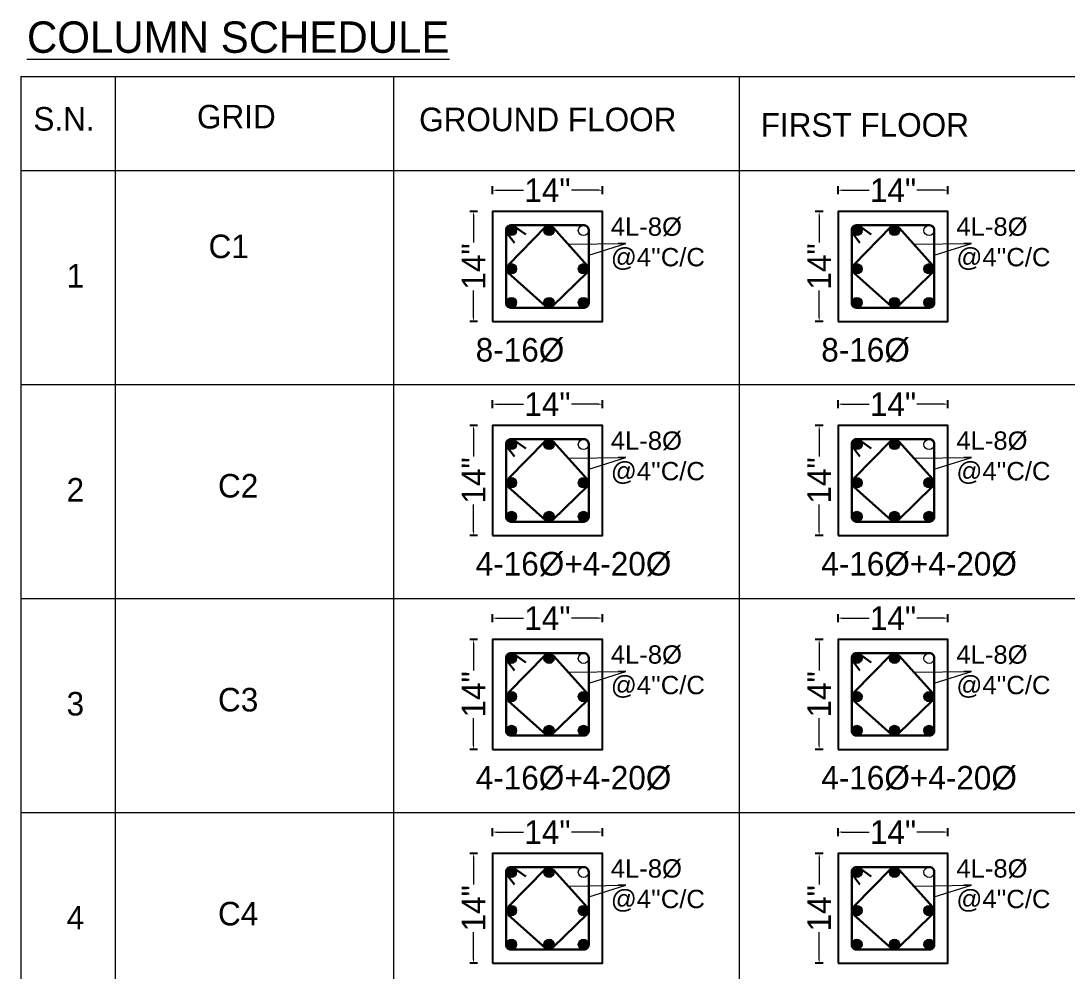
# Model space of a CAD drawing. Header units: inches. Extents: x -2812 to 9774, y -15726 to -746.
# Drawn here: x -1559.6 to -1293.2, y -8390.4 to -8148.4 of the extents above; entities that cross this region are included whole.
import ezdxf

# ---------------------------------------------------------------- set-up
doc = ezdxf.new("R2010")
doc.units = ezdxf.units.IN
doc.header["$LTSCALE"] = 17
doc.header["$MEASUREMENT"] = 0
doc.linetypes.add('ACAD_ISO03W100', pattern=[30, 12, -18])
doc.layers.add('Beam', color=1, linetype='Continuous')
for name, color, linetype, lineweight in [('Dimension line', 150, 'Continuous', 18), ('Hatch Pcc', 132, 'Continuous', 15), ('hidden line', 251, 'ACAD_ISO03W100', 20), ('Line 3', 250, 'Continuous', 18), ('Profile ele', 4, 'Continuous', 25), ('reinforcement', 2, 'Continuous', 30), ('Reinforcement 2', 244, 'Continuous', 30), ('STIRRUPS', 4, 'Continuous', 30), ('Text 1', 251, 'Continuous', 20)]:
    doc.layers.add(name, color=color, linetype=linetype, lineweight=lineweight)
doc.dimstyles.new('Dim 2', dxfattribs={"dimtxt": 4, "dimasz": 3, "dimexe": 2, "dimexo": 2, "dimgap": 0.09, "dimtad": 0, "dimdec": 0, "dimzin": 0, "dimdsep": 46, "dimlunit": 3, "dimtxsty": 'Standard', "dimcen": 0.09, "dimclrd": 256, "dimclre": 256, "dimclrt": 3, "dimadec": 0, "dimazin": 0, "dimtfac": 1, "dimtdec": 0, "dimtofl": 0, "dimtmove": 0, "dimatfit": 3, "dimfxl": 2, "dimfxlon": 1, "dimtolj": 1, "dimtzin": 0, "dimlwd": 5, "dimarcsym": 0})

# ---------------------------------------------------------------- blocks, each defined once
blk = doc.blocks.new('*D2466')
at = {"layer": 'Defpoints', "color": 0, "ltscale": 0.09, "transparency": 16777216}
for p in [(62596.56, -57914.18), (62568.56, -57919.6), (62596.56, -57919.6)]:
    blk.add_point(p, dxfattribs=at)
at = {"layer": 'Dimension line', "lineweight": -2, "ltscale": 0.09, "transparency": 16777216}
for p, q in [((62568.56, -57915.18), (62568.56, -57913.18)), ((62596.56, -57915.18), (62596.56, -57913.18))]:
    blk.add_line(p, q, dxfattribs=at)
at = {"layer": 'Dimension line', "lineweight": 5, "ltscale": 0.09, "transparency": 16777216}
for p, q in [((62569.56, -57914.18), (62576.47, -57914.18)), ((62595.56, -57914.18), (62588.65, -57914.18))]:
    blk.add_line(p, q, dxfattribs=at)
at = {"layer": 'Dimension line', "ltscale": 0.09, "transparency": 16777216}
for points in [[(62569.56, -57914.01), (62569.56, -57914.34), (62568.56, -57914.18)], [(62595.56, -57914.01), (62595.56, -57914.34), (62596.56, -57914.18)]]:
    blk.add_solid(points, dxfattribs=at)
at = {"layer": 'Dimension line', "color": 3, "ltscale": 0.09, "transparency": 16777216, "insert": (62582.56, -57914.18), "char_height": 6, "attachment_point": 5}
blk.add_mtext('\\A1;14"', dxfattribs=at)
blk = doc.blocks.new('*D2467')
at = {"layer": 'Defpoints', "color": 0, "ltscale": 0.09, "transparency": 16777216}
for p in [(62568.56, -57919.6), (62563.76, -57947.6), (62568.56, -57947.6)]:
    blk.add_point(p, dxfattribs=at)
at = {"layer": 'Dimension line', "lineweight": -2, "ltscale": 0.09, "transparency": 16777216}
for p, q in [((62564.76, -57919.6), (62562.76, -57919.6)), ((62564.76, -57947.6), (62562.76, -57947.6))]:
    blk.add_line(p, q, dxfattribs=at)
at = {"layer": 'Dimension line', "lineweight": 5, "ltscale": 0.09, "transparency": 16777216}
for p, q in [((62563.76, -57920.6), (62563.76, -57927.51)), ((62563.76, -57946.6), (62563.76, -57939.69))]:
    blk.add_line(p, q, dxfattribs=at)
at = {"layer": 'Dimension line', "ltscale": 0.09, "transparency": 16777216}
for points in [[(62563.59, -57920.6), (62563.92, -57920.6), (62563.76, -57919.6)], [(62563.59, -57946.6), (62563.92, -57946.6), (62563.76, -57947.6)]]:
    blk.add_solid(points, dxfattribs=at)
at = {"layer": 'Dimension line', "color": 3, "ltscale": 0.09, "transparency": 16777216, "insert": (62563.76, -57933.6), "char_height": 6, "attachment_point": 5, "rotation": 90}
blk.add_mtext('\\A1;14"', dxfattribs=at)
blk = doc.blocks.new('*D2468')
at = {"layer": 'Defpoints', "color": 0, "ltscale": 0.09, "transparency": 16777216}
for p in [(62596.56, -57968.68), (62568.56, -57974.11), (62596.56, -57974.11)]:
    blk.add_point(p, dxfattribs=at)
at = {"layer": 'Dimension line', "lineweight": -2, "ltscale": 0.09, "transparency": 16777216}
for p, q in [((62568.56, -57969.68), (62568.56, -57967.68)), ((62596.56, -57969.68), (62596.56, -57967.68))]:
    blk.add_line(p, q, dxfattribs=at)
at = {"layer": 'Dimension line', "lineweight": 5, "ltscale": 0.09, "transparency": 16777216}
for p, q in [((62569.56, -57968.68), (62576.47, -57968.68)), ((62595.56, -57968.68), (62588.65, -57968.68))]:
    blk.add_line(p, q, dxfattribs=at)
at = {"layer": 'Dimension line', "ltscale": 0.09, "transparency": 16777216}
for points in [[(62569.56, -57968.51), (62569.56, -57968.85), (62568.56, -57968.68)], [(62595.56, -57968.51), (62595.56, -57968.85), (62596.56, -57968.68)]]:
    blk.add_solid(points, dxfattribs=at)
at = {"layer": 'Dimension line', "color": 3, "ltscale": 0.09, "transparency": 16777216, "insert": (62582.56, -57968.68), "char_height": 6, "attachment_point": 5}
blk.add_mtext('\\A1;14"', dxfattribs=at)
blk = doc.blocks.new('*D2469')
at = {"layer": 'Defpoints', "color": 0, "ltscale": 0.09, "transparency": 16777216}
for p in [(62568.56, -57974.11), (62563.76, -58002.11), (62568.56, -58002.11)]:
    blk.add_point(p, dxfattribs=at)
at = {"layer": 'Dimension line', "lineweight": -2, "ltscale": 0.09, "transparency": 16777216}
for p, q in [((62564.76, -57974.11), (62562.76, -57974.11)), ((62564.76, -58002.11), (62562.76, -58002.11))]:
    blk.add_line(p, q, dxfattribs=at)
at = {"layer": 'Dimension line', "lineweight": 5, "ltscale": 0.09, "transparency": 16777216}
for p, q in [((62563.76, -57975.11), (62563.76, -57982.02)), ((62563.76, -58001.11), (62563.76, -57994.2))]:
    blk.add_line(p, q, dxfattribs=at)
at = {"layer": 'Dimension line', "ltscale": 0.09, "transparency": 16777216}
for points in [[(62563.59, -57975.11), (62563.92, -57975.11), (62563.76, -57974.11)], [(62563.59, -58001.11), (62563.92, -58001.11), (62563.76, -58002.11)]]:
    blk.add_solid(points, dxfattribs=at)
at = {"layer": 'Dimension line', "color": 3, "ltscale": 0.09, "transparency": 16777216, "insert": (62563.76, -57988.11), "char_height": 6, "attachment_point": 5, "rotation": 90}
blk.add_mtext('\\A1;14"', dxfattribs=at)
blk = doc.blocks.new('*D2470')
at = {"layer": 'Defpoints', "color": 0, "ltscale": 0.09, "transparency": 16777216}
for p in [(62684.56, -57914.18), (62656.56, -57919.6), (62684.56, -57919.6)]:
    blk.add_point(p, dxfattribs=at)
at = {"layer": 'Dimension line', "lineweight": -2, "ltscale": 0.09, "transparency": 16777216}
for p, q in [((62656.56, -57915.18), (62656.56, -57913.18)), ((62684.56, -57915.18), (62684.56, -57913.18))]:
    blk.add_line(p, q, dxfattribs=at)
at = {"layer": 'Dimension line', "lineweight": 5, "ltscale": 0.09, "transparency": 16777216}
for p, q in [((62657.56, -57914.18), (62664.47, -57914.18)), ((62683.56, -57914.18), (62676.65, -57914.18))]:
    blk.add_line(p, q, dxfattribs=at)
at = {"layer": 'Dimension line', "ltscale": 0.09, "transparency": 16777216}
for points in [[(62657.56, -57914.01), (62657.56, -57914.34), (62656.56, -57914.18)], [(62683.56, -57914.01), (62683.56, -57914.34), (62684.56, -57914.18)]]:
    blk.add_solid(points, dxfattribs=at)
at = {"layer": 'Dimension line', "color": 3, "ltscale": 0.09, "transparency": 16777216, "insert": (62670.56, -57914.18), "char_height": 6, "attachment_point": 5}
blk.add_mtext('\\A1;14"', dxfattribs=at)
blk = doc.blocks.new('*D2471')
at = {"layer": 'Defpoints', "color": 0, "ltscale": 0.09, "transparency": 16777216}
for p in [(62656.56, -57919.6), (62651.76, -57947.6), (62656.56, -57947.6)]:
    blk.add_point(p, dxfattribs=at)
at = {"layer": 'Dimension line', "lineweight": -2, "ltscale": 0.09, "transparency": 16777216}
for p, q in [((62652.76, -57919.6), (62650.76, -57919.6)), ((62652.76, -57947.6), (62650.76, -57947.6))]:
    blk.add_line(p, q, dxfattribs=at)
at = {"layer": 'Dimension line', "lineweight": 5, "ltscale": 0.09, "transparency": 16777216}
for p, q in [((62651.76, -57920.6), (62651.76, -57927.51)), ((62651.76, -57946.6), (62651.76, -57939.69))]:
    blk.add_line(p, q, dxfattribs=at)
at = {"layer": 'Dimension line', "ltscale": 0.09, "transparency": 16777216}
for points in [[(62651.59, -57920.6), (62651.92, -57920.6), (62651.76, -57919.6)], [(62651.59, -57946.6), (62651.92, -57946.6), (62651.76, -57947.6)]]:
    blk.add_solid(points, dxfattribs=at)
at = {"layer": 'Dimension line', "color": 3, "ltscale": 0.09, "transparency": 16777216, "insert": (62651.76, -57933.6), "char_height": 6, "attachment_point": 5, "rotation": 90}
blk.add_mtext('\\A1;14"', dxfattribs=at)
blk = doc.blocks.new('*D2472')
at = {"layer": 'Defpoints', "color": 0, "ltscale": 0.09, "transparency": 16777216}
for p in [(62684.56, -57968.68), (62656.56, -57974.11), (62684.56, -57974.11)]:
    blk.add_point(p, dxfattribs=at)
at = {"layer": 'Dimension line', "lineweight": -2, "ltscale": 0.09, "transparency": 16777216}
for p, q in [((62656.56, -57969.68), (62656.56, -57967.68)), ((62684.56, -57969.68), (62684.56, -57967.68))]:
    blk.add_line(p, q, dxfattribs=at)
at = {"layer": 'Dimension line', "lineweight": 5, "ltscale": 0.09, "transparency": 16777216}
for p, q in [((62657.56, -57968.68), (62664.47, -57968.68)), ((62683.56, -57968.68), (62676.65, -57968.68))]:
    blk.add_line(p, q, dxfattribs=at)
at = {"layer": 'Dimension line', "ltscale": 0.09, "transparency": 16777216}
for points in [[(62657.56, -57968.51), (62657.56, -57968.85), (62656.56, -57968.68)], [(62683.56, -57968.51), (62683.56, -57968.85), (62684.56, -57968.68)]]:
    blk.add_solid(points, dxfattribs=at)
at = {"layer": 'Dimension line', "color": 3, "ltscale": 0.09, "transparency": 16777216, "insert": (62670.56, -57968.68), "char_height": 6, "attachment_point": 5}
blk.add_mtext('\\A1;14"', dxfattribs=at)
blk = doc.blocks.new('*D2473')
at = {"layer": 'Defpoints', "color": 0, "ltscale": 0.09, "transparency": 16777216}
for p in [(62656.56, -57974.11), (62651.76, -58002.11), (62656.56, -58002.11)]:
    blk.add_point(p, dxfattribs=at)
at = {"layer": 'Dimension line', "lineweight": -2, "ltscale": 0.09, "transparency": 16777216}
for p, q in [((62652.76, -57974.11), (62650.76, -57974.11)), ((62652.76, -58002.11), (62650.76, -58002.11))]:
    blk.add_line(p, q, dxfattribs=at)
at = {"layer": 'Dimension line', "lineweight": 5, "ltscale": 0.09, "transparency": 16777216}
for p, q in [((62651.76, -57975.11), (62651.76, -57982.02)), ((62651.76, -58001.11), (62651.76, -57994.2))]:
    blk.add_line(p, q, dxfattribs=at)
at = {"layer": 'Dimension line', "ltscale": 0.09, "transparency": 16777216}
for points in [[(62651.59, -57975.11), (62651.92, -57975.11), (62651.76, -57974.11)], [(62651.59, -58001.11), (62651.92, -58001.11), (62651.76, -58002.11)]]:
    blk.add_solid(points, dxfattribs=at)
at = {"layer": 'Dimension line', "color": 3, "ltscale": 0.09, "transparency": 16777216, "insert": (62651.76, -57988.11), "char_height": 6, "attachment_point": 5, "rotation": 90}
blk.add_mtext('\\A1;14"', dxfattribs=at)
blk = doc.blocks.new('*D2476')
at = {"layer": 'Defpoints', "color": 0, "ltscale": 0.09, "transparency": 16777216}
for p in [(62596.56, -58023.18), (62568.56, -58028.61), (62596.56, -58028.61)]:
    blk.add_point(p, dxfattribs=at)
at = {"layer": 'Dimension line', "lineweight": -2, "ltscale": 0.09, "transparency": 16777216}
for p, q in [((62568.56, -58024.18), (62568.56, -58022.18)), ((62596.56, -58024.18), (62596.56, -58022.18))]:
    blk.add_line(p, q, dxfattribs=at)
at = {"layer": 'Dimension line', "lineweight": 5, "ltscale": 0.09, "transparency": 16777216}
for p, q in [((62569.56, -58023.18), (62576.47, -58023.18)), ((62595.56, -58023.18), (62588.65, -58023.18))]:
    blk.add_line(p, q, dxfattribs=at)
at = {"layer": 'Dimension line', "ltscale": 0.09, "transparency": 16777216}
for points in [[(62569.56, -58023.02), (62569.56, -58023.35), (62568.56, -58023.18)], [(62595.56, -58023.02), (62595.56, -58023.35), (62596.56, -58023.18)]]:
    blk.add_solid(points, dxfattribs=at)
at = {"layer": 'Dimension line', "color": 3, "ltscale": 0.09, "transparency": 16777216, "insert": (62582.56, -58023.18), "char_height": 6, "attachment_point": 5}
blk.add_mtext('\\A1;14"', dxfattribs=at)
blk = doc.blocks.new('*D2477')
at = {"layer": 'Defpoints', "color": 0, "ltscale": 0.09, "transparency": 16777216}
for p in [(62568.56, -58028.61), (62563.76, -58056.61), (62568.56, -58056.61)]:
    blk.add_point(p, dxfattribs=at)
at = {"layer": 'Dimension line', "lineweight": -2, "ltscale": 0.09, "transparency": 16777216}
for p, q in [((62564.76, -58028.61), (62562.76, -58028.61)), ((62564.76, -58056.61), (62562.76, -58056.61))]:
    blk.add_line(p, q, dxfattribs=at)
at = {"layer": 'Dimension line', "lineweight": 5, "ltscale": 0.09, "transparency": 16777216}
for p, q in [((62563.76, -58029.61), (62563.76, -58036.52)), ((62563.76, -58055.61), (62563.76, -58048.7))]:
    blk.add_line(p, q, dxfattribs=at)
at = {"layer": 'Dimension line', "ltscale": 0.09, "transparency": 16777216}
for points in [[(62563.59, -58029.61), (62563.92, -58029.61), (62563.76, -58028.61)], [(62563.59, -58055.61), (62563.92, -58055.61), (62563.76, -58056.61)]]:
    blk.add_solid(points, dxfattribs=at)
at = {"layer": 'Dimension line', "color": 3, "ltscale": 0.09, "transparency": 16777216, "insert": (62563.76, -58042.61), "char_height": 6, "attachment_point": 5, "rotation": 90}
blk.add_mtext('\\A1;14"', dxfattribs=at)
blk = doc.blocks.new('*D2478')
at = {"layer": 'Defpoints', "color": 0, "ltscale": 0.09, "transparency": 16777216}
for p in [(62596.56, -58077.69), (62568.56, -58083.11), (62596.56, -58083.11)]:
    blk.add_point(p, dxfattribs=at)
at = {"layer": 'Dimension line', "lineweight": -2, "ltscale": 0.09, "transparency": 16777216}
for p, q in [((62568.56, -58078.69), (62568.56, -58076.69)), ((62596.56, -58078.69), (62596.56, -58076.69))]:
    blk.add_line(p, q, dxfattribs=at)
at = {"layer": 'Dimension line', "lineweight": 5, "ltscale": 0.09, "transparency": 16777216}
for p, q in [((62569.56, -58077.69), (62576.47, -58077.69)), ((62595.56, -58077.69), (62588.65, -58077.69))]:
    blk.add_line(p, q, dxfattribs=at)
at = {"layer": 'Dimension line', "ltscale": 0.09, "transparency": 16777216}
for points in [[(62569.56, -58077.52), (62569.56, -58077.85), (62568.56, -58077.69)], [(62595.56, -58077.52), (62595.56, -58077.85), (62596.56, -58077.69)]]:
    blk.add_solid(points, dxfattribs=at)
at = {"layer": 'Dimension line', "color": 3, "ltscale": 0.09, "transparency": 16777216, "insert": (62582.56, -58077.69), "char_height": 6, "attachment_point": 5}
blk.add_mtext('\\A1;14"', dxfattribs=at)
blk = doc.blocks.new('*D2479')
at = {"layer": 'Defpoints', "color": 0, "ltscale": 0.09, "transparency": 16777216}
for p in [(62568.56, -58083.11), (62563.76, -58111.11), (62568.56, -58111.11)]:
    blk.add_point(p, dxfattribs=at)
at = {"layer": 'Dimension line', "lineweight": -2, "ltscale": 0.09, "transparency": 16777216}
for p, q in [((62564.76, -58083.11), (62562.76, -58083.11)), ((62564.76, -58111.11), (62562.76, -58111.11))]:
    blk.add_line(p, q, dxfattribs=at)
at = {"layer": 'Dimension line', "lineweight": 5, "ltscale": 0.09, "transparency": 16777216}
for p, q in [((62563.76, -58084.11), (62563.76, -58091.02)), ((62563.76, -58110.11), (62563.76, -58103.2))]:
    blk.add_line(p, q, dxfattribs=at)
at = {"layer": 'Dimension line', "ltscale": 0.09, "transparency": 16777216}
for points in [[(62563.59, -58084.11), (62563.92, -58084.11), (62563.76, -58083.11)], [(62563.59, -58110.11), (62563.92, -58110.11), (62563.76, -58111.11)]]:
    blk.add_solid(points, dxfattribs=at)
at = {"layer": 'Dimension line', "color": 3, "ltscale": 0.09, "transparency": 16777216, "insert": (62563.76, -58097.11), "char_height": 6, "attachment_point": 5, "rotation": 90}
blk.add_mtext('\\A1;14"', dxfattribs=at)
blk = doc.blocks.new('*D2480')
at = {"layer": 'Defpoints', "color": 0, "ltscale": 0.09, "transparency": 16777216}
for p in [(62684.56, -58023.18), (62656.56, -58028.61), (62684.56, -58028.61)]:
    blk.add_point(p, dxfattribs=at)
at = {"layer": 'Dimension line', "lineweight": -2, "ltscale": 0.09, "transparency": 16777216}
for p, q in [((62656.56, -58024.18), (62656.56, -58022.18)), ((62684.56, -58024.18), (62684.56, -58022.18))]:
    blk.add_line(p, q, dxfattribs=at)
at = {"layer": 'Dimension line', "lineweight": 5, "ltscale": 0.09, "transparency": 16777216}
for p, q in [((62657.56, -58023.18), (62664.47, -58023.18)), ((62683.56, -58023.18), (62676.65, -58023.18))]:
    blk.add_line(p, q, dxfattribs=at)
at = {"layer": 'Dimension line', "ltscale": 0.09, "transparency": 16777216}
for points in [[(62657.56, -58023.02), (62657.56, -58023.35), (62656.56, -58023.18)], [(62683.56, -58023.02), (62683.56, -58023.35), (62684.56, -58023.18)]]:
    blk.add_solid(points, dxfattribs=at)
at = {"layer": 'Dimension line', "color": 3, "ltscale": 0.09, "transparency": 16777216, "insert": (62670.56, -58023.18), "char_height": 6, "attachment_point": 5}
blk.add_mtext('\\A1;14"', dxfattribs=at)
blk = doc.blocks.new('*D2481')
at = {"layer": 'Defpoints', "color": 0, "ltscale": 0.09, "transparency": 16777216}
for p in [(62656.56, -58028.61), (62651.76, -58056.61), (62656.56, -58056.61)]:
    blk.add_point(p, dxfattribs=at)
at = {"layer": 'Dimension line', "lineweight": -2, "ltscale": 0.09, "transparency": 16777216}
for p, q in [((62652.76, -58028.61), (62650.76, -58028.61)), ((62652.76, -58056.61), (62650.76, -58056.61))]:
    blk.add_line(p, q, dxfattribs=at)
at = {"layer": 'Dimension line', "lineweight": 5, "ltscale": 0.09, "transparency": 16777216}
for p, q in [((62651.76, -58029.61), (62651.76, -58036.52)), ((62651.76, -58055.61), (62651.76, -58048.7))]:
    blk.add_line(p, q, dxfattribs=at)
at = {"layer": 'Dimension line', "ltscale": 0.09, "transparency": 16777216}
for points in [[(62651.59, -58029.61), (62651.92, -58029.61), (62651.76, -58028.61)], [(62651.59, -58055.61), (62651.92, -58055.61), (62651.76, -58056.61)]]:
    blk.add_solid(points, dxfattribs=at)
at = {"layer": 'Dimension line', "color": 3, "ltscale": 0.09, "transparency": 16777216, "insert": (62651.76, -58042.61), "char_height": 6, "attachment_point": 5, "rotation": 90}
blk.add_mtext('\\A1;14"', dxfattribs=at)
blk = doc.blocks.new('*D2482')
at = {"layer": 'Defpoints', "color": 0, "ltscale": 0.09, "transparency": 16777216}
for p in [(62684.56, -58077.69), (62656.56, -58083.11), (62684.56, -58083.11)]:
    blk.add_point(p, dxfattribs=at)
at = {"layer": 'Dimension line', "lineweight": -2, "ltscale": 0.09, "transparency": 16777216}
for p, q in [((62656.56, -58078.69), (62656.56, -58076.69)), ((62684.56, -58078.69), (62684.56, -58076.69))]:
    blk.add_line(p, q, dxfattribs=at)
at = {"layer": 'Dimension line', "lineweight": 5, "ltscale": 0.09, "transparency": 16777216}
for p, q in [((62657.56, -58077.69), (62664.47, -58077.69)), ((62683.56, -58077.69), (62676.65, -58077.69))]:
    blk.add_line(p, q, dxfattribs=at)
at = {"layer": 'Dimension line', "ltscale": 0.09, "transparency": 16777216}
for points in [[(62657.56, -58077.52), (62657.56, -58077.85), (62656.56, -58077.69)], [(62683.56, -58077.52), (62683.56, -58077.85), (62684.56, -58077.69)]]:
    blk.add_solid(points, dxfattribs=at)
at = {"layer": 'Dimension line', "color": 3, "ltscale": 0.09, "transparency": 16777216, "insert": (62670.56, -58077.69), "char_height": 6, "attachment_point": 5}
blk.add_mtext('\\A1;14"', dxfattribs=at)
blk = doc.blocks.new('*D2483')
at = {"layer": 'Defpoints', "color": 0, "ltscale": 0.09, "transparency": 16777216}
for p in [(62656.56, -58083.11), (62651.76, -58111.11), (62656.56, -58111.11)]:
    blk.add_point(p, dxfattribs=at)
at = {"layer": 'Dimension line', "lineweight": -2, "ltscale": 0.09, "transparency": 16777216}
for p, q in [((62652.76, -58083.11), (62650.76, -58083.11)), ((62652.76, -58111.11), (62650.76, -58111.11))]:
    blk.add_line(p, q, dxfattribs=at)
at = {"layer": 'Dimension line', "lineweight": 5, "ltscale": 0.09, "transparency": 16777216}
for p, q in [((62651.76, -58084.11), (62651.76, -58091.02)), ((62651.76, -58110.11), (62651.76, -58103.2))]:
    blk.add_line(p, q, dxfattribs=at)
at = {"layer": 'Dimension line', "ltscale": 0.09, "transparency": 16777216}
for points in [[(62651.59, -58084.11), (62651.92, -58084.11), (62651.76, -58083.11)], [(62651.59, -58110.11), (62651.92, -58110.11), (62651.76, -58111.11)]]:
    blk.add_solid(points, dxfattribs=at)
at = {"layer": 'Dimension line', "color": 3, "ltscale": 0.09, "transparency": 16777216, "insert": (62651.76, -58097.11), "char_height": 6, "attachment_point": 5, "rotation": 90}
blk.add_mtext('\\A1;14"', dxfattribs=at)
blk = doc.blocks.new('12')
at = {"layer": 'reinforcement'}
h = blk.add_hatch(color=6, dxfattribs=at)
h.dxf.hatch_style = 1
edge = h.paths.add_edge_path()
edge.add_arc((62573.38, -57924.43), 1.31, -180, 180)
h = blk.add_hatch(color=6, dxfattribs=at)
h.dxf.hatch_style = 1
edge = h.paths.add_edge_path()
edge.add_arc((62582.96, -57924.43), 1.31, -180, 180)
h = blk.add_hatch(color=6, dxfattribs=at)
h.dxf.hatch_style = 1
edge = h.paths.add_edge_path()
edge.add_arc((62591.73, -57924.43), 1.31, 360, 720, ccw=False)
h = blk.add_hatch(color=6, dxfattribs=at)
h.dxf.hatch_style = 1
edge = h.paths.add_edge_path()
edge.add_arc((62661.38, -57924.43), 1.31, -180, 180)
h = blk.add_hatch(color=6, dxfattribs=at)
h.dxf.hatch_style = 1
edge = h.paths.add_edge_path()
edge.add_arc((62670.96, -57924.43), 1.31, -180, 180)
h = blk.add_hatch(color=6, dxfattribs=at)
h.dxf.hatch_style = 1
edge = h.paths.add_edge_path()
edge.add_arc((62679.73, -57924.43), 1.31, 360, 720, ccw=False)
h = blk.add_hatch(color=6, dxfattribs=at)
h.dxf.hatch_style = 1
edge = h.paths.add_edge_path()
edge.add_arc((62573.38, -57934.19), 1.31, 180, 540, ccw=False)
h = blk.add_hatch(color=6, dxfattribs=at)
h.dxf.hatch_style = 1
edge = h.paths.add_edge_path()
edge.add_arc((62591.73, -57934.19), 1.31, 0, 360)
h = blk.add_hatch(color=6, dxfattribs=at)
h.dxf.hatch_style = 1
edge = h.paths.add_edge_path()
edge.add_arc((62661.38, -57934.19), 1.31, 180, 540, ccw=False)
h = blk.add_hatch(color=6, dxfattribs=at)
h.dxf.hatch_style = 1
edge = h.paths.add_edge_path()
edge.add_arc((62679.73, -57934.19), 1.31, 0, 360)
h = blk.add_hatch(color=6, dxfattribs=at)
h.dxf.hatch_style = 1
edge = h.paths.add_edge_path()
edge.add_arc((62573.38, -57942.78), 1.31, 180, 540, ccw=False)
h = blk.add_hatch(color=6, dxfattribs=at)
h.dxf.hatch_style = 1
edge = h.paths.add_edge_path()
edge.add_arc((62582.96, -57942.78), 1.31, 180, 540, ccw=False)
h = blk.add_hatch(color=6, dxfattribs=at)
h.dxf.hatch_style = 1
edge = h.paths.add_edge_path()
edge.add_arc((62591.73, -57942.78), 1.31, -360, 0)
h = blk.add_hatch(color=6, dxfattribs=at)
h.dxf.hatch_style = 1
edge = h.paths.add_edge_path()
edge.add_arc((62661.38, -57942.78), 1.31, 180, 540, ccw=False)
h = blk.add_hatch(color=6, dxfattribs=at)
h.dxf.hatch_style = 1
edge = h.paths.add_edge_path()
edge.add_arc((62670.96, -57942.78), 1.31, 180, 540, ccw=False)
h = blk.add_hatch(color=6, dxfattribs=at)
h.dxf.hatch_style = 1
edge = h.paths.add_edge_path()
edge.add_arc((62679.73, -57942.78), 1.31, -360, 0)
h = blk.add_hatch(color=6, dxfattribs=at)
h.dxf.hatch_style = 1
edge = h.paths.add_edge_path()
edge.add_arc((62573.38, -57978.93), 1.31, -180, 180)
h = blk.add_hatch(color=6, dxfattribs=at)
h.dxf.hatch_style = 1
edge = h.paths.add_edge_path()
edge.add_arc((62582.96, -57978.93), 1.31, -180, 180)
h = blk.add_hatch(color=6, dxfattribs=at)
h.dxf.hatch_style = 1
edge = h.paths.add_edge_path()
edge.add_arc((62591.73, -57978.93), 1.31, 360, 720, ccw=False)
h = blk.add_hatch(color=6, dxfattribs=at)
h.dxf.hatch_style = 1
edge = h.paths.add_edge_path()
edge.add_arc((62661.38, -57978.93), 1.31, -180, 180)
h = blk.add_hatch(color=6, dxfattribs=at)
h.dxf.hatch_style = 1
edge = h.paths.add_edge_path()
edge.add_arc((62670.96, -57978.93), 1.31, -180, 180)
h = blk.add_hatch(color=6, dxfattribs=at)
h.dxf.hatch_style = 1
edge = h.paths.add_edge_path()
edge.add_arc((62679.73, -57978.93), 1.31, 360, 720, ccw=False)
h = blk.add_hatch(color=6, dxfattribs=at)
h.dxf.hatch_style = 1
edge = h.paths.add_edge_path()
edge.add_arc((62573.38, -57988.69), 1.31, 180, 540, ccw=False)
h = blk.add_hatch(color=6, dxfattribs=at)
h.dxf.hatch_style = 1
edge = h.paths.add_edge_path()
edge.add_arc((62591.73, -57988.69), 1.31, 0, 360)
h = blk.add_hatch(color=6, dxfattribs=at)
h.dxf.hatch_style = 1
edge = h.paths.add_edge_path()
edge.add_arc((62661.38, -57988.69), 1.31, 180, 540, ccw=False)
h = blk.add_hatch(color=6, dxfattribs=at)
h.dxf.hatch_style = 1
edge = h.paths.add_edge_path()
edge.add_arc((62679.73, -57988.69), 1.31, 0, 360)
h = blk.add_hatch(color=6, dxfattribs=at)
h.dxf.hatch_style = 1
edge = h.paths.add_edge_path()
edge.add_arc((62573.38, -57997.28), 1.31, 180, 540, ccw=False)
h = blk.add_hatch(color=6, dxfattribs=at)
h.dxf.hatch_style = 1
edge = h.paths.add_edge_path()
edge.add_arc((62582.96, -57997.28), 1.31, 180, 540, ccw=False)
h = blk.add_hatch(color=6, dxfattribs=at)
h.dxf.hatch_style = 1
edge = h.paths.add_edge_path()
edge.add_arc((62591.73, -57997.28), 1.31, -360, 0)
h = blk.add_hatch(color=6, dxfattribs=at)
h.dxf.hatch_style = 1
edge = h.paths.add_edge_path()
edge.add_arc((62661.38, -57997.28), 1.31, 180, 540, ccw=False)
h = blk.add_hatch(color=6, dxfattribs=at)
h.dxf.hatch_style = 1
edge = h.paths.add_edge_path()
edge.add_arc((62670.96, -57997.28), 1.31, 180, 540, ccw=False)
h = blk.add_hatch(color=6, dxfattribs=at)
h.dxf.hatch_style = 1
edge = h.paths.add_edge_path()
edge.add_arc((62679.73, -57997.28), 1.31, -360, 0)
h = blk.add_hatch(color=6, dxfattribs=at)
h.dxf.hatch_style = 1
edge = h.paths.add_edge_path()
edge.add_arc((62573.38, -58033.43), 1.31, -180, 180)
h = blk.add_hatch(color=6, dxfattribs=at)
h.dxf.hatch_style = 1
edge = h.paths.add_edge_path()
edge.add_arc((62582.96, -58033.43), 1.31, -180, 180)
h = blk.add_hatch(color=6, dxfattribs=at)
h.dxf.hatch_style = 1
edge = h.paths.add_edge_path()
edge.add_arc((62591.73, -58033.43), 1.31, 360, 720, ccw=False)
h = blk.add_hatch(color=6, dxfattribs=at)
h.dxf.hatch_style = 1
edge = h.paths.add_edge_path()
edge.add_arc((62661.38, -58033.43), 1.31, -180, 180)
h = blk.add_hatch(color=6, dxfattribs=at)
h.dxf.hatch_style = 1
edge = h.paths.add_edge_path()
edge.add_arc((62670.96, -58033.43), 1.31, -180, 180)
h = blk.add_hatch(color=6, dxfattribs=at)
h.dxf.hatch_style = 1
edge = h.paths.add_edge_path()
edge.add_arc((62679.73, -58033.43), 1.31, 360, 720, ccw=False)
h = blk.add_hatch(color=6, dxfattribs=at)
h.dxf.hatch_style = 1
edge = h.paths.add_edge_path()
edge.add_arc((62573.38, -58043.19), 1.31, 180, 540, ccw=False)
h = blk.add_hatch(color=6, dxfattribs=at)
h.dxf.hatch_style = 1
edge = h.paths.add_edge_path()
edge.add_arc((62591.73, -58043.19), 1.31, 0, 360)
h = blk.add_hatch(color=6, dxfattribs=at)
h.dxf.hatch_style = 1
edge = h.paths.add_edge_path()
edge.add_arc((62661.38, -58043.19), 1.31, 180, 540, ccw=False)
h = blk.add_hatch(color=6, dxfattribs=at)
h.dxf.hatch_style = 1
edge = h.paths.add_edge_path()
edge.add_arc((62679.73, -58043.19), 1.31, 0, 360)
h = blk.add_hatch(color=6, dxfattribs=at)
h.dxf.hatch_style = 1
edge = h.paths.add_edge_path()
edge.add_arc((62573.38, -58051.79), 1.31, 180, 540, ccw=False)
h = blk.add_hatch(color=6, dxfattribs=at)
h.dxf.hatch_style = 1
edge = h.paths.add_edge_path()
edge.add_arc((62582.96, -58051.79), 1.31, 180, 540, ccw=False)
h = blk.add_hatch(color=6, dxfattribs=at)
h.dxf.hatch_style = 1
edge = h.paths.add_edge_path()
edge.add_arc((62591.73, -58051.79), 1.31, -360, 0)
h = blk.add_hatch(color=6, dxfattribs=at)
h.dxf.hatch_style = 1
edge = h.paths.add_edge_path()
edge.add_arc((62661.38, -58051.79), 1.31, 180, 540, ccw=False)
h = blk.add_hatch(color=6, dxfattribs=at)
h.dxf.hatch_style = 1
edge = h.paths.add_edge_path()
edge.add_arc((62670.96, -58051.79), 1.31, 180, 540, ccw=False)
h = blk.add_hatch(color=6, dxfattribs=at)
h.dxf.hatch_style = 1
edge = h.paths.add_edge_path()
edge.add_arc((62679.73, -58051.79), 1.31, -360, 0)
h = blk.add_hatch(color=6, dxfattribs=at)
h.dxf.hatch_style = 1
edge = h.paths.add_edge_path()
edge.add_arc((62573.38, -58087.94), 1.31, -180, 180)
h = blk.add_hatch(color=6, dxfattribs=at)
h.dxf.hatch_style = 1
edge = h.paths.add_edge_path()
edge.add_arc((62582.96, -58087.94), 1.31, -180, 180)
h = blk.add_hatch(color=6, dxfattribs=at)
h.dxf.hatch_style = 1
edge = h.paths.add_edge_path()
edge.add_arc((62591.73, -58087.94), 1.31, 360, 720, ccw=False)
h = blk.add_hatch(color=6, dxfattribs=at)
h.dxf.hatch_style = 1
edge = h.paths.add_edge_path()
edge.add_arc((62661.38, -58087.94), 1.31, -180, 180)
h = blk.add_hatch(color=6, dxfattribs=at)
h.dxf.hatch_style = 1
edge = h.paths.add_edge_path()
edge.add_arc((62670.96, -58087.94), 1.31, -180, 180)
h = blk.add_hatch(color=6, dxfattribs=at)
h.dxf.hatch_style = 1
edge = h.paths.add_edge_path()
edge.add_arc((62679.73, -58087.94), 1.31, 360, 720, ccw=False)
h = blk.add_hatch(color=6, dxfattribs=at)
h.dxf.hatch_style = 1
edge = h.paths.add_edge_path()
edge.add_arc((62573.38, -58097.7), 1.31, 180, 540, ccw=False)
h = blk.add_hatch(color=6, dxfattribs=at)
h.dxf.hatch_style = 1
edge = h.paths.add_edge_path()
edge.add_arc((62591.73, -58097.7), 1.31, 0, 360)
h = blk.add_hatch(color=6, dxfattribs=at)
h.dxf.hatch_style = 1
edge = h.paths.add_edge_path()
edge.add_arc((62661.38, -58097.7), 1.31, 180, 540, ccw=False)
h = blk.add_hatch(color=6, dxfattribs=at)
h.dxf.hatch_style = 1
edge = h.paths.add_edge_path()
edge.add_arc((62679.73, -58097.7), 1.31, 0, 360)
h = blk.add_hatch(color=6, dxfattribs=at)
h.dxf.hatch_style = 1
edge = h.paths.add_edge_path()
edge.add_arc((62573.38, -58106.29), 1.31, 180, 540, ccw=False)
h = blk.add_hatch(color=6, dxfattribs=at)
h.dxf.hatch_style = 1
edge = h.paths.add_edge_path()
edge.add_arc((62582.96, -58106.29), 1.31, 180, 540, ccw=False)
h = blk.add_hatch(color=6, dxfattribs=at)
h.dxf.hatch_style = 1
edge = h.paths.add_edge_path()
edge.add_arc((62591.73, -58106.29), 1.31, -360, 0)
h = blk.add_hatch(color=6, dxfattribs=at)
h.dxf.hatch_style = 1
edge = h.paths.add_edge_path()
edge.add_arc((62661.38, -58106.29), 1.31, 180, 540, ccw=False)
h = blk.add_hatch(color=6, dxfattribs=at)
h.dxf.hatch_style = 1
edge = h.paths.add_edge_path()
edge.add_arc((62670.96, -58106.29), 1.31, 180, 540, ccw=False)
h = blk.add_hatch(color=6, dxfattribs=at)
h.dxf.hatch_style = 1
edge = h.paths.add_edge_path()
edge.add_arc((62679.73, -58106.29), 1.31, -360, 0)
at = {"layer": 'Beam', "color": 3, "ltscale": 0.09}
for points in [[(62568.56, -57947.6), (62596.56, -57947.6), (62596.56, -57919.6), (62568.56, -57919.6)], [(62656.56, -57947.6), (62684.56, -57947.6), (62684.56, -57919.6), (62656.56, -57919.6)], [(62568.56, -58002.11), (62596.56, -58002.11), (62596.56, -57974.11), (62568.56, -57974.11)], [(62656.56, -58002.11), (62684.56, -58002.11), (62684.56, -57974.11), (62656.56, -57974.11)], [(62568.56, -58056.61), (62596.56, -58056.61), (62596.56, -58028.61), (62568.56, -58028.61)], [(62656.56, -58056.61), (62684.56, -58056.61), (62684.56, -58028.61), (62656.56, -58028.61)], [(62568.56, -58111.11), (62596.56, -58111.11), (62596.56, -58083.11), (62568.56, -58083.11)], [(62656.56, -58111.11), (62684.56, -58111.11), (62684.56, -58083.11), (62656.56, -58083.11)]]:
    blk.add_lwpolyline(points, close=True, dxfattribs=at)
at = {"layer": 'Hatch Pcc', "ltscale": 0.09}
for p, q in [((62448.48, -57885.17), (62448.48, -58345.2)), ((62448.48, -57885.17), (62543.38, -57885.17)), ((62472.48, -57885.17), (62472.48, -58345.2)), ((62543.38, -57885.17), (62543.38, -58345.2)), ((62543.38, -57885.17), (62895.38, -57885.17)), ((62631.38, -57885.17), (62631.38, -58345.2)), ((62448.48, -57909.17), (62543.38, -57909.17)), ((62543.38, -57909.17), (62895.38, -57909.17)), ((62448.48, -57963.68), (62543.38, -57963.68)), ((62543.38, -57963.68), (62967.47, -57963.68)), ((62448.48, -58018.18), (62543.38, -58018.18)), ((62448.48, -58018.18), (62543.38, -58018.18)), ((62543.38, -58018.18), (62967.47, -58018.18)), ((62543.38, -58018.18), (62967.47, -58018.18)), ((62448.48, -58072.68), (62543.38, -58072.68)), ((62543.38, -58072.68), (62967.47, -58072.68))]:
    blk.add_line(p, q, dxfattribs=at)
at = {"layer": 'Line 3'}
for centre in [(62573.38, -57924.43), (62582.96, -57924.43), (62591.73, -57924.43), (62661.38, -57924.43), (62670.96, -57924.43), (62679.73, -57924.43), (62573.38, -57934.19), (62591.73, -57934.19), (62661.38, -57934.19), (62679.73, -57934.19), (62573.38, -57942.78), (62582.96, -57942.78), (62591.73, -57942.78), (62661.38, -57942.78), (62670.96, -57942.78), (62679.73, -57942.78), (62573.38, -57978.93), (62582.96, -57978.93), (62591.73, -57978.93), (62661.38, -57978.93), (62670.96, -57978.93), (62679.73, -57978.93), (62573.38, -57988.69), (62591.73, -57988.69), (62661.38, -57988.69), (62679.73, -57988.69), (62573.38, -57997.28), (62582.96, -57997.28), (62591.73, -57997.28), (62661.38, -57997.28), (62670.96, -57997.28), (62679.73, -57997.28), (62573.38, -58033.43), (62582.96, -58033.43), (62591.73, -58033.43), (62661.38, -58033.43), (62670.96, -58033.43), (62679.73, -58033.43), (62573.38, -58043.19), (62591.73, -58043.19), (62661.38, -58043.19), (62679.73, -58043.19), (62573.38, -58051.79), (62582.96, -58051.79), (62591.73, -58051.79), (62661.38, -58051.79), (62670.96, -58051.79), (62679.73, -58051.79), (62573.38, -58087.94), (62582.96, -58087.94), (62591.73, -58087.94), (62661.38, -58087.94), (62670.96, -58087.94), (62679.73, -58087.94), (62573.38, -58097.7), (62591.73, -58097.7), (62661.38, -58097.7), (62679.73, -58097.7), (62573.38, -58106.29), (62582.96, -58106.29), (62591.73, -58106.29), (62661.38, -58106.29), (62670.96, -58106.29), (62679.73, -58106.29)]:
    blk.add_circle(centre, 1.31, dxfattribs=at)
at = {"layer": 'STIRRUPS', "ltscale": 0.09}
for p, q in [((62572.61, -57933.14), (62582.03, -57923.51)), ((62574.21, -57923.42), (62577.04, -57925.47)), ((62660.61, -57933.14), (62670.03, -57923.51)), ((62662.21, -57923.42), (62665.04, -57925.47)), ((62572.31, -57925.16), (62574.14, -57927.55)), ((62584.1, -57923.78), (62592.7, -57933.31)), ((62660.31, -57925.16), (62662.14, -57927.55)), ((62672.1, -57923.78), (62680.7, -57933.31)), ((62572.59, -57935.23), (62582.09, -57943.75)), ((62583.97, -57943.61), (62592.65, -57935.12)), ((62660.59, -57935.23), (62670.09, -57943.75)), ((62671.97, -57943.61), (62680.65, -57935.12)), ((62572.61, -57987.64), (62582.03, -57978.02)), ((62574.21, -57977.92), (62577.04, -57979.98)), ((62584.1, -57978.28), (62592.7, -57987.81)), ((62660.61, -57987.64), (62670.03, -57978.02)), ((62662.21, -57977.92), (62665.04, -57979.98)), ((62672.1, -57978.28), (62680.7, -57987.81)), ((62572.31, -57979.67), (62574.14, -57982.05)), ((62660.31, -57979.67), (62662.14, -57982.05)), ((62572.59, -57989.73), (62582.09, -57998.25)), ((62583.97, -57998.11), (62592.65, -57989.62)), ((62660.59, -57989.73), (62670.09, -57998.25)), ((62671.97, -57998.11), (62680.65, -57989.62)), ((62572.61, -58042.14), (62582.03, -58032.52)), ((62574.21, -58032.42), (62577.04, -58034.48)), ((62584.1, -58032.79), (62592.7, -58042.32)), ((62660.61, -58042.14), (62670.03, -58032.52)), ((62662.21, -58032.42), (62665.04, -58034.48)), ((62672.1, -58032.79), (62680.7, -58042.32)), ((62572.31, -58034.17), (62574.14, -58036.56)), ((62660.31, -58034.17), (62662.14, -58036.56)), ((62572.59, -58044.23), (62582.09, -58052.76)), ((62583.97, -58052.61), (62592.65, -58044.13)), ((62660.59, -58044.23), (62670.09, -58052.76)), ((62671.97, -58052.61), (62680.65, -58044.13)), ((62572.31, -58088.68), (62574.14, -58091.06)), ((62572.61, -58096.65), (62582.03, -58087.02)), ((62574.21, -58086.93), (62577.04, -58088.98)), ((62584.1, -58087.29), (62592.7, -58096.82)), ((62660.31, -58088.68), (62662.14, -58091.06)), ((62660.61, -58096.65), (62670.03, -58087.02)), ((62662.21, -58086.93), (62665.04, -58088.98)), ((62672.1, -58087.29), (62680.7, -58096.82)), ((62572.59, -58098.74), (62582.09, -58107.26)), ((62583.97, -58107.12), (62592.65, -58098.63)), ((62660.59, -58098.74), (62670.09, -58107.26)), ((62671.97, -58107.12), (62680.65, -58098.63))]:
    blk.add_line(p, q, dxfattribs=at)
for points in [[(62573.22, -57944.1), (62591.89, -57944.1, 0.414214), (62593.06, -57942.94), (62593.06, -57924.27, 0.414214), (62591.89, -57923.1), (62573.22, -57923.1, 0.414214), (62572.06, -57924.27), (62572.06, -57942.94, 0.414214)], [(62661.22, -57944.1), (62679.89, -57944.1, 0.414214), (62681.06, -57942.94), (62681.06, -57924.27, 0.414214), (62679.89, -57923.1), (62661.22, -57923.1, 0.414214), (62660.06, -57924.27), (62660.06, -57942.94, 0.414214)], [(62573.22, -57998.61), (62591.89, -57998.61, 0.414214), (62593.06, -57997.44), (62593.06, -57978.77, 0.414214), (62591.89, -57977.61), (62573.22, -57977.61, 0.414214), (62572.06, -57978.77), (62572.06, -57997.44, 0.414214)], [(62661.22, -57998.61), (62679.89, -57998.61, 0.414214), (62681.06, -57997.44), (62681.06, -57978.77, 0.414214), (62679.89, -57977.61), (62661.22, -57977.61, 0.414214), (62660.06, -57978.77), (62660.06, -57997.44, 0.414214)], [(62573.22, -58053.11), (62591.89, -58053.11, 0.414214), (62593.06, -58051.94), (62593.06, -58033.28, 0.414214), (62591.89, -58032.11), (62573.22, -58032.11, 0.414214), (62572.06, -58033.28), (62572.06, -58051.94, 0.414214)], [(62661.22, -58053.11), (62679.89, -58053.11, 0.414214), (62681.06, -58051.94), (62681.06, -58033.28, 0.414214), (62679.89, -58032.11), (62661.22, -58032.11, 0.414214), (62660.06, -58033.28), (62660.06, -58051.94, 0.414214)], [(62573.22, -58107.61), (62591.89, -58107.61, 0.414214), (62593.06, -58106.45), (62593.06, -58087.78, 0.414214), (62591.89, -58086.61), (62573.22, -58086.61, 0.414214), (62572.06, -58087.78), (62572.06, -58106.45, 0.414214)], [(62661.22, -58107.61), (62679.89, -58107.61, 0.414214), (62681.06, -58106.45), (62681.06, -58087.78, 0.414214), (62679.89, -58086.61), (62661.22, -58086.61, 0.414214), (62660.06, -58087.78), (62660.06, -58106.45, 0.414214)]]:
    blk.add_lwpolyline(points, format="xyb", close=True, dxfattribs=at)
at = {"layer": 'hidden line', "ltscale": 0.09, "char_height": 6, "attachment_point": 1}
for s, insert, width in [('S.N.', (62451.65, -57892.99), 97.0133), ('GRID', (62493.31, -57892.43), 97.0133), ('GROUND FLOOR', (62549.88, -57893.14), 97.0133), ('FIRST FLOOR', (62636.86, -57894.54), 97.0133), ('C1', (62496.27, -57925.48), 31.2954), ('1', (62460.11, -57932.98), 97.0133), ('2', (62460.11, -57987.49), 97.0133), ('C2', (62498.67, -57986.46), 30.2693), ('C3', (62498.67, -58040.96), 30.2693), ('3', (62460.11, -58041.99), 97.0133), ('4', (62460.11, -58096.5), 97.0133), ('C4', (62498.67, -58095.47), 30.2693)]:
    blk.add_mtext(s, dxfattribs=dict(at, insert=insert, width=width))
at = {"layer": 'Text 1', "ltscale": 0.09}
for s, width, gutter_width, heights, insert, char_height, attachment_point in [('{\\LCOLUMN SCHEDULE}', 141.1195, 1, [0], (62450.02, -57871.17), 8, 1), ("{\\fArial|b0|i0|c186|p34;4L-8Ø \\P@4''C/C}", 14.8492, 3.24, [0], (62598.7, -57934.49), 4.6667, 7), ("{\\fArial|b0|i0|c186|p34;4L-8Ø \\P@4''C/C}", 14.8492, 3.24, [0], (62686.7, -57934.49), 4.6667, 7), ('8-16{\\fArial|b0|i0|c186|p34;%%C}', 17.717, 1, [4.01], (62564.29, -57958.05), 6, 7), ('8-16{\\fArial|b0|i0|c186|p34;%%C}', 17.717, 1, [4.01], (62652.29, -57958.05), 6, 7), ("{\\fArial|b0|i0|c186|p34;4L-8Ø \\P@4''C/C}", 14.8492, 3.24, [0], (62598.7, -57989), 4.6667, 7), ("{\\fArial|b0|i0|c186|p34;4L-8Ø \\P@4''C/C}", 14.8492, 3.24, [0], (62686.7, -57989), 4.6667, 7), ('4-16{\\fArial|b0|i0|c186|p34;%%C}+4-20{\\fArial|b0|i0|c186|p34;%%C}', 17.717, 1, [4.01], (62564.29, -58012.56), 6, 7), ('4-16{\\fArial|b0|i0|c186|p34;%%C}+4-20{\\fArial|b0|i0|c186|p34;%%C}', 17.717, 1, [4.01], (62652.29, -58012.56), 6, 7), ("{\\fArial|b0|i0|c186|p34;4L-8Ø \\P@4''C/C}", 14.8492, 3.24, [0], (62598.7, -58043.5), 4.6667, 7), ("{\\fArial|b0|i0|c186|p34;4L-8Ø \\P@4''C/C}", 14.8492, 3.24, [0], (62686.7, -58043.5), 4.6667, 7), ('4-16{\\fArial|b0|i0|c186|p34;%%C}+4-20{\\fArial|b0|i0|c186|p34;%%C}', 17.717, 1, [4.01], (62564.29, -58067.06), 6, 7), ('4-16{\\fArial|b0|i0|c186|p34;%%C}+4-20{\\fArial|b0|i0|c186|p34;%%C}', 17.717, 1, [4.01], (62652.29, -58067.06), 6, 7), ("{\\fArial|b0|i0|c186|p34;4L-8Ø \\P@4''C/C}", 14.8492, 3.24, [0], (62598.7, -58098), 4.6667, 7), ("{\\fArial|b0|i0|c186|p34;4L-8Ø \\P@4''C/C}", 14.8492, 3.24, [0], (62686.7, -58098), 4.6667, 7)]:
    blk.add_mtext_dynamic_manual_height_columns(s, width=width, gutter_width=gutter_width, heights=heights, dxfattribs=dict(at, insert=insert, char_height=char_height, attachment_point=attachment_point))
at = {"layer": 'Dimension line', "ltscale": 0.09}
for p1, p2, distance, picture, middle in [((62568.56, -57919.6), (62596.56, -57919.6), 5.43, '*D2466', (62582.56, -57914.18)), ((62656.56, -57919.6), (62684.56, -57919.6), 5.43, '*D2470', (62670.56, -57914.18)), ((62568.56, -57919.6), (62568.56, -57947.6), -4.8, '*D2467', (62563.76, -57933.6)), ((62656.56, -57919.6), (62656.56, -57947.6), -4.8, '*D2471', (62651.76, -57933.6)), ((62568.56, -57974.11), (62596.56, -57974.11), 5.43, '*D2468', (62582.56, -57968.68)), ((62656.56, -57974.11), (62684.56, -57974.11), 5.43, '*D2472', (62670.56, -57968.68)), ((62568.56, -57974.11), (62568.56, -58002.11), -4.8, '*D2469', (62563.76, -57988.11)), ((62656.56, -57974.11), (62656.56, -58002.11), -4.8, '*D2473', (62651.76, -57988.11)), ((62568.56, -58028.61), (62596.56, -58028.61), 5.43, '*D2476', (62582.56, -58023.18)), ((62656.56, -58028.61), (62684.56, -58028.61), 5.43, '*D2480', (62670.56, -58023.18)), ((62568.56, -58028.61), (62568.56, -58056.61), -4.8, '*D2477', (62563.76, -58042.61)), ((62656.56, -58028.61), (62656.56, -58056.61), -4.8, '*D2481', (62651.76, -58042.61)), ((62568.56, -58083.11), (62596.56, -58083.11), 5.43, '*D2478', (62582.56, -58077.69)), ((62656.56, -58083.11), (62684.56, -58083.11), 5.43, '*D2482', (62670.56, -58077.69)), ((62568.56, -58083.11), (62568.56, -58111.11), -4.8, '*D2479', (62563.76, -58097.11)), ((62656.56, -58083.11), (62656.56, -58111.11), -4.8, '*D2483', (62651.76, -58097.11))]:
    dim = blk.add_aligned_dim(p1=p1, p2=p2, distance=distance, text='14"', dimstyle='Dim 2', override={"dimtxt": 6, "dimasz": 1, "dimexe": 1, "dimexo": 1, "dimfxl": 1}, dxfattribs=at)
    dim.commit()
    dim.dimension.update_dxf_attribs({"geometry": picture, "text_midpoint": middle})
at = {"layer": 'Reinforcement 2', "ltscale": 0.09}
for points, override in [([(62587.83, -57927.92), (62602.54, -57927.74), (62600.57, -57927.74)], {"dimasz": 1, "dimgap": 0.09, "dimtad": 0, "dimldrblk": 'DotSmall'}), ([(62593.06, -57930.71), (62602.54, -57927.74)], {"dimasz": 1, "dimldrblk": 'DotSmall'}), ([(62675.83, -57927.92), (62690.54, -57927.74), (62688.57, -57927.74)], {"dimasz": 1, "dimgap": 0.09, "dimtad": 0, "dimldrblk": 'DotSmall'}), ([(62681.06, -57930.71), (62690.54, -57927.74)], {"dimasz": 1, "dimldrblk": 'DotSmall'}), ([(62587.83, -57982.42), (62602.54, -57982.25), (62600.57, -57982.25)], {"dimasz": 1, "dimgap": 0.09, "dimtad": 0, "dimldrblk": 'DotSmall'}), ([(62593.06, -57985.21), (62602.54, -57982.25)], {"dimasz": 1, "dimldrblk": 'DotSmall'}), ([(62675.83, -57982.42), (62690.54, -57982.25), (62688.57, -57982.25)], {"dimasz": 1, "dimgap": 0.09, "dimtad": 0, "dimldrblk": 'DotSmall'}), ([(62681.06, -57985.21), (62690.54, -57982.25)], {"dimasz": 1, "dimldrblk": 'DotSmall'}), ([(62587.83, -58036.93), (62602.54, -58036.75), (62600.57, -58036.75)], {"dimasz": 1, "dimgap": 0.09, "dimtad": 0, "dimldrblk": 'DotSmall'}), ([(62593.06, -58039.72), (62602.54, -58036.75)], {"dimasz": 1, "dimldrblk": 'DotSmall'}), ([(62675.83, -58036.93), (62690.54, -58036.75), (62688.57, -58036.75)], {"dimasz": 1, "dimgap": 0.09, "dimtad": 0, "dimldrblk": 'DotSmall'}), ([(62681.06, -58039.72), (62690.54, -58036.75)], {"dimasz": 1, "dimldrblk": 'DotSmall'}), ([(62587.83, -58091.43), (62602.54, -58091.25), (62600.57, -58091.25)], {"dimasz": 1, "dimgap": 0.09, "dimtad": 0, "dimldrblk": 'DotSmall'}), ([(62593.06, -58094.22), (62602.54, -58091.25)], {"dimasz": 1, "dimldrblk": 'DotSmall'}), ([(62675.83, -58091.43), (62690.54, -58091.25), (62688.57, -58091.25)], {"dimasz": 1, "dimgap": 0.09, "dimtad": 0, "dimldrblk": 'DotSmall'}), ([(62681.06, -58094.22), (62690.54, -58091.25)], {"dimasz": 1, "dimldrblk": 'DotSmall'})]:
    blk.add_leader(points, dimstyle='Dim 2', override=override, dxfattribs=at)

msp = doc.modelspace()

# ---------------------------------------------------------------- block references
at = {"layer": 'Profile ele'}
msp.add_blockref('12', (-64008.12, 49722.68), dxfattribs=at)

doc.saveas('drawing.dxf')
